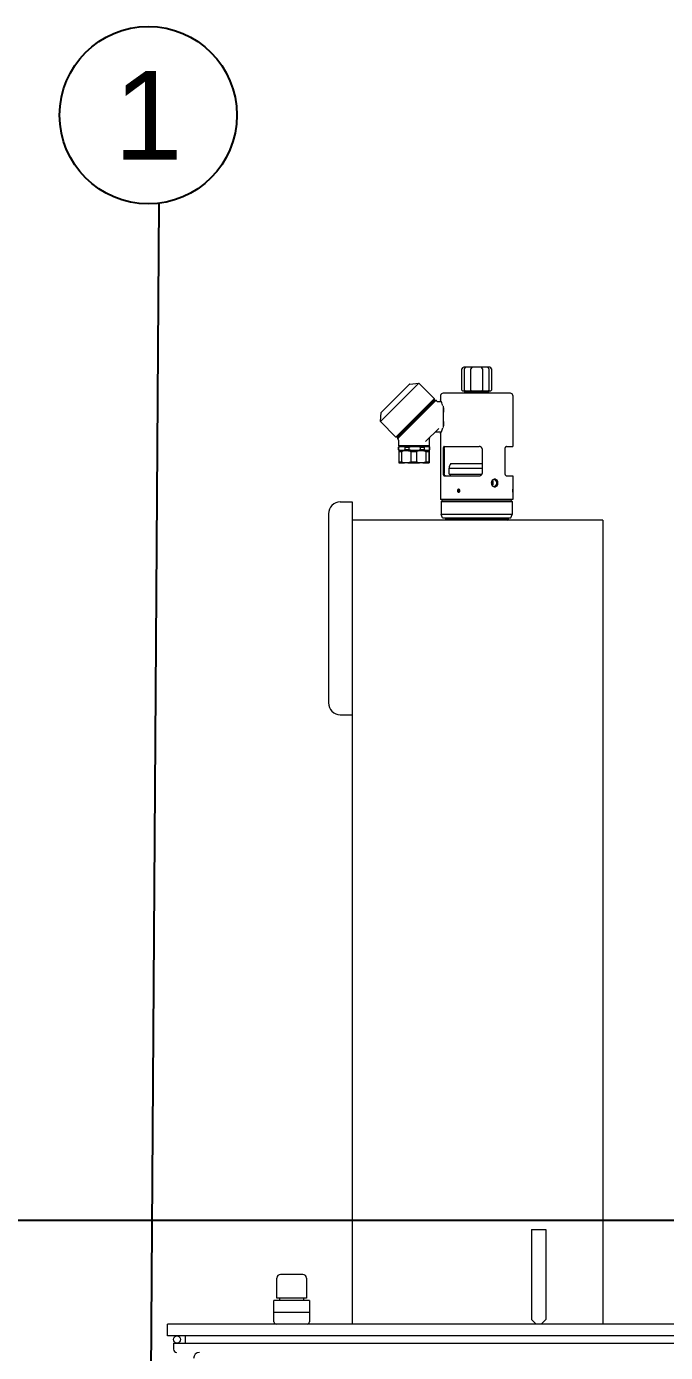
# Model space of a CAD drawing. Header units: millimetres. Extents: x 51507 to 66627, y -17810 to -7118.
# Drawn here: x 60258 to 60799, y -9252 to -8130 of the extents above; entities that cross this region are included whole.
import ezdxf
from ezdxf.enums import TextEntityAlignment as Align

# ---------------------------------------------------------------- set-up
doc = ezdxf.new("R2010")
doc.units = ezdxf.units.MM
doc.header["$LTSCALE"] = 10
doc.layers.get('Defpoints').update_dxf_attribs({"lineweight": 25})
doc.layers.add('2', color=3, linetype='Continuous', lineweight=25)
doc.layers.add('粗实线', color=4, linetype='Continuous', lineweight=18)
doc.styles.get("Standard").update_dxf_attribs({"font": ''})
doc.styles.get('Standard').set_extended_font_data('arial')

msp = doc.modelspace()

# ---------------------------------------------------------------- linework, layer by layer
at = {"layer": '2'}
msp.add_line((60370.114, -8279.888), (60363.196, -9270.898), dxfattribs=at)
msp.add_circle((60361.1, -8205.431), 75, dxfattribs=at)
at = {"layer": 'Defpoints'}
msp.add_line((51507.409, -9140.11), (66627.409, -9140.11), dxfattribs=at)
at = {"layer": '粗实线'}
for p, q in [((60626.456, -8438.112), (60626.456, -8420.112)), ((60629.597, -8418.612), (60627.956, -8418.612)), ((60628.557, -8438.112), (60628.557, -8420.112)), ((60630.057, -8418.612), (60629.597, -8418.612)), ((60630.95, -8418.612), (60630.057, -8418.612)), ((60632.342, -8418.612), (60630.95, -8418.612)), ((60634.514, -8418.612), (60632.342, -8418.612)), ((60634.057, -8438.112), (60634.057, -8420.112)), ((60635.557, -8418.612), (60634.514, -8418.612)), ((60637.331, -8418.612), (60635.557, -8418.612)), ((60637.614, -8418.612), (60637.331, -8418.612)), ((60640.298, -8418.612), (60637.614, -8418.612)), ((60640.581, -8418.612), (60640.298, -8418.612)), ((60642.355, -8418.612), (60640.581, -8418.612)), ((60643.398, -8418.612), (60642.355, -8418.612)), ((60645.57, -8418.612), (60643.398, -8418.612)), ((60643.855, -8420.112), (60643.855, -8438.112)), ((60646.962, -8418.612), (60645.57, -8418.612)), ((60647.855, -8418.612), (60646.962, -8418.612)), ((60648.315, -8418.612), (60647.855, -8418.612)), ((60649.956, -8418.612), (60648.315, -8418.612)), ((60649.355, -8420.112), (60649.355, -8438.112)), ((60651.456, -8420.112), (60651.456, -8438.112)), ((60589.936, -8432.246), (60557.5, -8464.683)), ((60582.182, -8432.93), (60558.207, -8456.904)), ((60582.249, -8432.863), (60582.182, -8432.93)), ((60582.249, -8432.863), (60590.027, -8432.156)), ((60590.027, -8432.156), (60589.936, -8432.246)), ((60590.027, -8432.156), (60603.108, -8445.237)), ((60603.018, -8445.328), (60570.581, -8477.764)), ((60571.289, -8477.764), (60603.02, -8446.033)), ((60603.108, -8445.237), (60603.018, -8445.328)), ((60603.02, -8446.033), (60603.108, -8445.944)), ((60603.108, -8445.237), (60603.108, -8445.944)), ((60608.456, -8442.612), (60608.456, -8446.362)), ((60667.456, -8440.612), (60610.456, -8440.612)), ((60626.956, -8438.612), (60627.791, -8438.612)), ((60627.791, -8438.612), (60628.611, -8438.612)), ((60628.611, -8438.612), (60629.057, -8438.612)), ((60628.956, -8439.312), (60629.156, -8439.112)), ((60628.956, -8440.412), (60628.956, -8439.312)), ((60628.956, -8439.312), (60628.993, -8439.312)), ((60629.156, -8440.612), (60628.956, -8440.412)), ((60628.993, -8440.412), (60628.956, -8440.412)), ((60628.993, -8439.312), (60648.956, -8439.312)), ((60648.956, -8440.412), (60628.993, -8440.412)), ((60629.057, -8438.612), (60630.503, -8438.612)), ((60629.193, -8439.112), (60629.156, -8439.112)), ((60648.756, -8439.112), (60629.193, -8439.112)), ((60629.956, -8439.112), (60629.956, -8438.612)), ((60630.503, -8438.612), (60630.95, -8438.612)), ((60630.95, -8438.612), (60631.646, -8438.612)), ((60631.646, -8438.612), (60634.046, -8438.612)), ((60634.046, -8438.612), (60634.557, -8438.612)), ((60634.557, -8438.612), (60636.444, -8438.612)), ((60636.444, -8438.612), (60637.331, -8438.612)), ((60637.331, -8438.612), (60637.472, -8438.612)), ((60637.472, -8438.612), (60640.439, -8438.612)), ((60640.439, -8438.612), (60640.581, -8438.612)), ((60640.581, -8438.612), (60641.468, -8438.612)), ((60641.468, -8438.612), (60643.355, -8438.612)), ((60643.355, -8438.612), (60643.865, -8438.612)), ((60643.865, -8438.612), (60646.266, -8438.612)), ((60646.266, -8438.612), (60646.962, -8438.612)), ((60646.962, -8438.612), (60647.409, -8438.612)), ((60647.409, -8438.612), (60648.855, -8438.612)), ((60647.956, -8438.612), (60647.956, -8439.112)), ((60648.756, -8439.112), (60648.956, -8439.312)), ((60648.956, -8440.412), (60648.756, -8440.612)), ((60648.855, -8438.612), (60649.3, -8438.612)), ((60648.956, -8439.312), (60648.956, -8440.412)), ((60649.3, -8438.612), (60650.121, -8438.612)), ((60650.121, -8438.612), (60650.956, -8438.612)), ((60669.456, -8442.612), (60669.456, -8485.612)), ((60557.5, -8464.683), (60558.207, -8456.904)), ((60571.996, -8479.178), (60604.523, -8446.651)), ((60603.816, -8446.651), (60571.996, -8478.471)), ((60601.694, -8447.358), (60602.401, -8448.066)), ((60603.816, -8446.651), (60604.523, -8446.651)), ((60605.19, -8447.319), (60604.523, -8446.651)), ((60605.897, -8447.612), (60608.893, -8447.612)), ((60610.456, -8451.693), (60610.456, -8460.612)), ((60610.958, -8457.248), (60610.953, -8457.139)), ((60610.956, -8464.472), (60610.956, -8456.751)), ((60570.581, -8477.764), (60557.5, -8464.683)), ((60610.456, -8460.612), (60610.456, -8469.53)), ((60610.952, -8464.08), (60610.958, -8463.975)), ((60571.289, -8477.764), (60570.581, -8477.764)), ((60571.996, -8478.471), (60571.996, -8479.178)), ((60572.663, -8479.846), (60571.996, -8479.178)), ((60572.703, -8476.35), (60573.41, -8477.057)), ((60595.774, -8481.563), (60606.907, -8470.429)), ((60598.956, -8485.112), (60598.956, -8478.795)), ((60608.893, -8473.612), (60604.14, -8473.612)), ((60608.456, -8474.862), (60608.456, -8513.362)), ((60572.806, -8486.212), (60573.306, -8485.712)), ((60572.806, -8488.512), (60572.806, -8486.212)), ((60572.806, -8486.212), (60573.085, -8486.212)), ((60573.306, -8489.012), (60572.806, -8488.512)), ((60573.085, -8488.512), (60572.806, -8488.512)), ((60572.956, -8485.112), (60572.956, -8480.553)), ((60598.956, -8485.112), (60572.956, -8485.112)), ((60573.456, -8485.612), (60572.956, -8485.112)), ((60573.085, -8488.512), (60573.085, -8486.212)), ((60573.124, -8489.812), (60575.384, -8489.812)), ((60573.124, -8489.812), (60573.124, -8498.912)), ((60577.92, -8489.112), (60573.214, -8489.112)), ((60573.974, -8485.712), (60573.306, -8485.712)), ((60573.306, -8489.012), (60573.974, -8489.012)), ((60573.456, -8485.612), (60598.456, -8485.612)), ((60573.974, -8485.712), (60577.427, -8485.712)), ((60573.974, -8489.012), (60577.427, -8489.012)), ((60574.256, -8489.112), (60574.256, -8489.012)), ((60575.384, -8489.812), (60575.384, -8498.912)), ((60575.956, -8485.712), (60575.956, -8485.612)), ((60583.479, -8485.712), (60577.427, -8485.712)), ((60577.427, -8489.012), (60583.479, -8489.012)), ((60580.637, -8489.112), (60577.92, -8489.112)), ((60578.316, -8486.212), (60581.857, -8486.212)), ((60578.316, -8488.512), (60578.316, -8486.212)), ((60581.857, -8488.512), (60578.316, -8488.512)), ((60590.566, -8489.112), (60580.637, -8489.112)), ((60581.857, -8488.512), (60581.857, -8486.212)), ((60583.173, -8489.812), (60587.941, -8489.812)), ((60583.173, -8489.812), (60583.173, -8498.912)), ((60583.479, -8485.712), (60589.782, -8485.712)), ((60583.479, -8489.012), (60589.782, -8489.012)), ((60587.941, -8489.812), (60587.941, -8498.912)), ((60595.461, -8485.712), (60589.782, -8485.712)), ((60589.782, -8489.012), (60595.461, -8489.012)), ((60593.379, -8489.112), (60590.566, -8489.112)), ((60591.405, -8488.512), (60591.405, -8486.212)), ((60591.405, -8486.212), (60594.727, -8486.212)), ((60594.727, -8488.512), (60591.405, -8488.512)), ((60598.602, -8489.112), (60593.379, -8489.112)), ((60594.727, -8488.512), (60594.727, -8486.212)), ((60595.461, -8485.712), (60598.311, -8485.712)), ((60595.461, -8489.012), (60598.311, -8489.012)), ((60595.956, -8485.612), (60595.956, -8485.712)), ((60596.004, -8489.812), (60596.004, -8498.912)), ((60596.004, -8489.812), (60598.513, -8489.812)), ((60597.656, -8489.012), (60597.656, -8489.112)), ((60598.606, -8485.712), (60598.311, -8485.712)), ((60598.311, -8489.012), (60598.606, -8489.012)), ((60598.456, -8485.612), (60598.956, -8485.112)), ((60598.513, -8489.812), (60598.513, -8498.912)), ((60598.698, -8489.112), (60598.602, -8489.112)), ((60598.606, -8485.712), (60599.106, -8486.212)), ((60599.106, -8488.512), (60598.606, -8489.012)), ((60598.788, -8489.812), (60598.788, -8498.912)), ((60599.045, -8488.512), (60599.045, -8486.212)), ((60599.045, -8486.212), (60599.106, -8486.212)), ((60599.106, -8488.512), (60599.045, -8488.512)), ((60599.106, -8486.212), (60599.106, -8488.512)), ((60610.572, -8487.612), (60610.572, -8508.612)), ((60611.547, -8487.612), (60611.547, -8508.612)), ((60611.572, -8485.612), (60641.017, -8485.612)), ((60643.481, -8487.612), (60643.481, -8508.612)), ((60662.815, -8487.612), (60662.815, -8508.612)), ((60664.279, -8485.612), (60669.456, -8485.612)), ((60575.384, -8498.912), (60573.124, -8498.912)), ((60573.214, -8499.612), (60577.92, -8499.612)), ((60580.637, -8499.612), (60577.92, -8499.612)), ((60580.637, -8499.612), (60590.566, -8499.612)), ((60587.941, -8498.912), (60583.173, -8498.912)), ((60593.379, -8499.612), (60590.566, -8499.612)), ((60593.379, -8499.612), (60598.602, -8499.612)), ((60598.513, -8498.912), (60596.004, -8498.912)), ((60598.698, -8499.612), (60598.602, -8499.612)), ((60616.956, -8500.112), (60638.956, -8500.112)), ((60638.956, -8500.112), (60643.481, -8500.112)), ((60611.572, -8510.612), (60641.017, -8510.612)), ((60615.606, -8509.112), (60615.606, -8504.112)), ((60615.606, -8504.112), (60638.956, -8504.112)), ((60615.606, -8509.112), (60638.956, -8509.112)), ((60616.706, -8510.612), (60616.706, -8509.112)), ((60638.956, -8504.112), (60643.481, -8504.112)), ((60638.956, -8509.112), (60643.41, -8509.112)), ((60664.279, -8510.612), (60669.456, -8510.612)), ((60669.456, -8510.612), (60669.456, -8521.862)), ((60608.456, -8519.862), (60608.456, -8530.612)), ((60651.304, -8516.612), (60653.016, -8516.612)), ((60656.294, -8516.608), (60656.265, -8516.262)), ((60669.456, -8524.362), (60669.456, -8530.612)), ((60523.561, -8532.634), (60533.561, -8532.634)), ((60533.561, -8532.634), (60533.561, -8548.112)), ((60669.456, -8530.612), (60608.456, -8530.612)), ((60609.956, -8531.112), (60608.956, -8532.112)), ((60608.956, -8532.112), (60668.956, -8532.112)), ((60608.956, -8532.112), (60608.956, -8543.112)), ((60667.956, -8531.112), (60609.956, -8531.112)), ((60610.706, -8531.112), (60610.206, -8530.612)), ((60667.706, -8530.612), (60667.206, -8531.112)), ((60667.956, -8531.112), (60668.956, -8532.112)), ((60668.956, -8532.112), (60668.956, -8543.112)), ((60513.561, -8542.634), (60513.561, -8702.634)), ((60668.956, -8543.112), (60608.956, -8543.112)), ((60610.048, -8546.112), (60608.956, -8543.112)), ((60610.048, -8546.112), (60667.864, -8546.112)), ((60612.456, -8546.112), (60612.456, -8547.112)), ((60665.456, -8547.112), (60612.456, -8547.112)), ((60613.456, -8548.112), (60612.456, -8547.112)), ((60664.456, -8548.112), (60665.456, -8547.112)), ((60665.456, -8546.112), (60665.456, -8547.112)), ((60667.864, -8546.112), (60668.956, -8543.112)), ((60533.561, -8548.112), (60533.561, -9228.112)), ((60745.561, -8548.112), (60533.561, -8548.112)), ((60745.561, -8548.112), (60745.561, -9228.112)), ((60523.561, -8712.634), (60533.561, -8712.634)), ((60685.409, -9148.112), (60697.409, -9148.112)), ((60685.409, -9148.112), (60685.409, -9183.112)), ((60697.409, -9148.112), (60697.409, -9183.112)), ((60482.409, -9186.112), (60472.909, -9186.112)), ((60491.909, -9186.112), (60482.409, -9186.112)), ((60685.409, -9183.112), (60685.409, -9224.112)), ((60697.409, -9183.112), (60697.409, -9224.112)), ((60469.909, -9206.112), (60469.909, -9189.112)), ((60494.909, -9189.112), (60494.909, -9206.112)), ((60467.409, -9218.112), (60467.409, -9208.112)), ((60482.409, -9208.112), (60467.409, -9208.112)), ((60482.409, -9206.112), (60469.909, -9206.112)), ((60472.409, -9208.112), (60472.409, -9206.112)), ((60494.909, -9206.112), (60482.409, -9206.112)), ((60497.409, -9208.112), (60482.409, -9208.112)), ((60492.409, -9206.112), (60492.409, -9208.112)), ((60497.409, -9208.112), (60497.409, -9218.112)), ((60467.409, -9226.112), (60467.409, -9218.112)), ((60467.409, -9218.112), (60497.409, -9218.112)), ((60467.409, -9218.112), (60482.409, -9218.112)), ((60482.409, -9218.112), (60497.409, -9218.112)), ((60497.409, -9218.112), (60497.409, -9226.112)), ((60377.409, -9238.112), (60377.409, -9228.112)), ((61357.409, -9228.112), (60377.409, -9228.112)), ((60689.409, -9228.112), (60685.409, -9224.112)), ((60697.409, -9224.112), (60693.409, -9228.112)), ((61357.409, -9238.112), (60377.409, -9238.112)), ((60392.409, -9238.112), (60392.409, -9244.112)), ((60382.409, -9244.112), (61352.409, -9244.112)), ((60382.409, -9244.112), (60382.409, -9249.442))]:
    msp.add_line(p, q, dxfattribs=at)
msp.add_circle((60385.409, -9241.112), 3, dxfattribs=at)
for centre, radius, start, end in [((60627.956, -8420.112), 1.5, 90, 180), ((60630.057, -8420.112), 1.5, 90, 180), ((60635.557, -8420.112), 1.5, 90, 180), ((60642.355, -8420.112), 1.5, 0, 90), ((60647.855, -8420.112), 1.5, 0, 90), ((60649.956, -8420.112), 1.5, 360, 90), ((60610.456, -8442.612), 2, 90, 180), ((60626.956, -8438.112), 0.5, 180, 270), ((60629.057, -8438.112), 0.5, 180, 270), ((60634.557, -8438.112), 0.5, 180, 270), ((60643.355, -8438.112), 0.5, 270, 0), ((60648.855, -8438.112), 0.5, 270, 0), ((60650.956, -8438.112), 0.5, 270, 360), ((60667.456, -8442.612), 2, 0, 90), ((60599.956, -8478.795), 1, 135, 180), ((60604.14, -8474.612), 1, 90, 135), ((60623.592, -8504.579), 8, 146.051569, 176.649353), ((60649.715, -8516.663), 3.301, 317.712655, 0.89233), ((60649.715, -8516.56), 3.301, 359.109019, 42.2438), ((60523.561, -8542.634), 10, 90, 180), ((60523.561, -8702.634), 10, 180, 270), ((60472.909, -9189.112), 3, 90, 180), ((60491.909, -9189.112), 3, 0, 90), ((60469.409, -9226.112), 2, 180, 270), ((60495.409, -9226.112), 2, 270, 0), ((60385.079, -9249.442), 2.67, 180, 270), ((60404.409, -9257.112), 5, 90, 180)]:
    msp.add_arc(centre, radius, start, end, dxfattribs=at)
for points, knots in [([(60605.19, -8447.319), (60605.238, -8447.362), (60605.336, -8447.449), (60605.512, -8447.541), (60605.701, -8447.601), (60605.832, -8447.608), (60605.897, -8447.612)], [0, 0, 0, 0, 0.194316775, 0.392440442, 0.590564108, 0.784880884, 0.784880884, 0.784880884, 0.784880884]), ([(60608.632, -8447.066), (60608.579, -8446.95), (60608.478, -8446.726), (60608.463, -8446.48), (60608.456, -8446.362)], [0, 0, 0, 0, 0.378781714, 0.732606514, 0.732606514, 0.732606514, 0.732606514]), ([(60609.106, -8448.062), (60608.968, -8447.771), (60608.696, -8447.194), (60608.655, -8447.112), (60608.635, -8447.072)], [0, 0, 0, 0, 0.55362649, 1.09600717, 1.09600717, 1.09600717, 1.09600717]), ([(60610.208, -8451.311), (60610.083, -8450.819), (60609.71, -8449.346), (60609.335, -8448.548), (60609.085, -8448.017)], [0, 0, 0, 0, 1.16641334, 3.48793648, 3.48793648, 3.48793648, 3.48793648]), ([(60610.456, -8451.693), (60610.546, -8452.015), (60610.727, -8452.658), (60610.809, -8453.609), (60610.865, -8454.565), (60610.912, -8455.607), (60610.94, -8456.342), (60610.956, -8456.751)], [0, 0, 0, 0, 1.00966049, 2.01702819, 3.01429907, 3.94169284, 5.09789769, 5.09789769, 5.09789769, 5.09789769]), ([(60610.956, -8464.472), (60610.935, -8465.023), (60610.9, -8465.919), (60610.834, -8467.19), (60610.778, -8468.311), (60610.563, -8469.124), (60610.456, -8469.53)], [0, 0, 0, 0, 1.5625693, 2.5445912, 3.82055645, 5.09721681, 5.09721681, 5.09721681, 5.09721681]), ([(60572.956, -8480.553), (60572.952, -8480.488), (60572.945, -8480.357), (60572.885, -8480.168), (60572.794, -8479.992), (60572.706, -8479.894), (60572.663, -8479.846)], [0, 0, 0, 0, 0.194316776, 0.392440442, 0.590564108, 0.784880884, 0.784880884, 0.784880884, 0.784880884]), ([(60608.456, -8474.862), (60608.463, -8474.743), (60608.478, -8474.497), (60608.579, -8474.273), (60608.632, -8474.157)], [0, 0, 0, 0, 0.353824801, 0.732606514, 0.732606514, 0.732606514, 0.732606514]), ([(60608.635, -8474.15), (60608.655, -8474.111), (60608.695, -8474.031), (60608.967, -8473.455), (60609.106, -8473.161)], [0, 0, 0, 0, 0.53756658, 1.09518255, 1.09518255, 1.09518255, 1.09518255]), ([(60609.085, -8473.206), (60609.286, -8472.769), (60609.646, -8471.987), (60610.044, -8470.568), (60610.219, -8469.942)], [0, 0, 0, 0, 1.93248479, 3.46048851, 3.46048851, 3.46048851, 3.46048851]), ([(60573.085, -8486.212), (60573.249, -8486.107), (60573.542, -8485.92), (60573.842, -8485.775), (60573.974, -8485.712)], [0, 0, 0, 0, 0.57161631, 1.02081732, 1.02081732, 1.02081732, 1.02081732]), ([(60573.974, -8489.012), (60573.807, -8488.93), (60573.507, -8488.783), (60573.214, -8488.594), (60573.085, -8488.512)], [0, 0, 0, 0, 0.57160662, 1.02079877, 1.02079877, 1.02079877, 1.02079877]), ([(60573.214, -8489.112), (60573.197, -8489.202), (60573.166, -8489.363), (60573.137, -8489.674), (60573.124, -8489.812)], [0, 0, 0, 0, 0.39528001, 0.706047407, 0.706047407, 0.706047407, 0.706047407]), ([(60575.384, -8489.812), (60575.849, -8489.64), (60576.68, -8489.333), (60577.541, -8489.179), (60577.92, -8489.112)], [0, 0, 0, 0, 1.47574939, 2.63599441, 2.63599441, 2.63599441, 2.63599441]), ([(60577.427, -8485.712), (60577.595, -8485.793), (60577.894, -8485.94), (60578.187, -8486.129), (60578.316, -8486.212)], [0, 0, 0, 0, 0.57160662, 1.02079877, 1.02079877, 1.02079877, 1.02079877]), ([(60578.316, -8488.512), (60578.152, -8488.616), (60577.859, -8488.803), (60577.559, -8488.948), (60577.427, -8489.012)], [0, 0, 0, 0, 0.57161631, 1.02081732, 1.02081732, 1.02081732, 1.02081732]), ([(60580.637, -8489.112), (60581.118, -8489.202), (60581.978, -8489.363), (60582.808, -8489.674), (60583.173, -8489.812)], [0, 0, 0, 0, 1.47568692, 2.63586545, 2.63586545, 2.63586545, 2.63586545]), ([(60581.857, -8486.212), (60582.156, -8486.107), (60582.691, -8485.92), (60583.238, -8485.775), (60583.479, -8485.712)], [0, 0, 0, 0, 0.95122626, 1.69874133, 1.69874133, 1.69874133, 1.69874133]), ([(60583.479, -8489.012), (60583.173, -8488.93), (60582.626, -8488.783), (60582.092, -8488.594), (60581.857, -8488.512)], [0, 0, 0, 0, 0.95122118, 1.69873018, 1.69873018, 1.69873018, 1.69873018]), ([(60587.941, -8489.812), (60588.423, -8489.64), (60589.283, -8489.333), (60590.174, -8489.179), (60590.566, -8489.112)], [0, 0, 0, 0, 1.52405253, 2.72227382, 2.72227382, 2.72227382, 2.72227382]), ([(60589.782, -8485.712), (60590.088, -8485.793), (60590.635, -8485.94), (60591.17, -8486.129), (60591.405, -8486.212)], [0, 0, 0, 0, 0.95122118, 1.69873018, 1.69873018, 1.69873018, 1.69873018]), ([(60591.405, -8488.512), (60591.105, -8488.616), (60590.57, -8488.803), (60590.023, -8488.948), (60589.782, -8489.012)], [0, 0, 0, 0, 0.95122626, 1.69874132, 1.69874132, 1.69874132, 1.69874132]), ([(60593.379, -8489.112), (60593.878, -8489.202), (60594.768, -8489.363), (60595.627, -8489.674), (60596.004, -8489.812)], [0, 0, 0, 0, 1.52399301, 2.72214958, 2.72214958, 2.72214958, 2.72214958]), ([(60594.727, -8486.212), (60594.862, -8486.107), (60595.104, -8485.92), (60595.352, -8485.775), (60595.461, -8485.712)], [0, 0, 0, 0, 0.497781074, 0.888959142, 0.888959142, 0.888959142, 0.888959142]), ([(60595.461, -8489.012), (60595.322, -8488.93), (60595.075, -8488.783), (60594.833, -8488.594), (60594.727, -8488.512)], [0, 0, 0, 0, 0.497770048, 0.888938367, 0.888938367, 0.888938367, 0.888938367]), ([(60598.311, -8485.712), (60598.45, -8485.793), (60598.697, -8485.94), (60598.939, -8486.129), (60599.045, -8486.212)], [0, 0, 0, 0, 0.497770048, 0.888938367, 0.888938367, 0.888938367, 0.888938367]), ([(60599.045, -8488.512), (60598.909, -8488.616), (60598.668, -8488.803), (60598.42, -8488.948), (60598.311, -8489.012)], [0, 0, 0, 0, 0.497781074, 0.888959142, 0.888959142, 0.888959142, 0.888959142]), ([(60598.513, -8489.812), (60598.529, -8489.64), (60598.558, -8489.333), (60598.589, -8489.179), (60598.602, -8489.112)], [0, 0, 0, 0, 0.395293799, 0.706076689, 0.706076689, 0.706076689, 0.706076689]), ([(60598.698, -8489.112), (60598.715, -8489.202), (60598.745, -8489.363), (60598.775, -8489.674), (60598.788, -8489.812)], [0, 0, 0, 0, 0.39528001, 0.706047407, 0.706047407, 0.706047407, 0.706047407]), ([(60611.572, -8485.612), (60611.446, -8485.637), (60611.193, -8485.687), (60610.925, -8486.026), (60610.753, -8486.409), (60610.653, -8486.766), (60610.585, -8487.171), (60610.576, -8487.466), (60610.572, -8487.612)], [0, 0, 0, 0, 0.60380131, 1.20741176, 1.51900726, 1.81597392, 2.12577543, 2.42653575, 2.42653575, 2.42653575, 2.42653575]), ([(60611.547, -8487.612), (60611.551, -8487.462), (60611.56, -8487.164), (60611.625, -8486.753), (60611.719, -8486.4), (60611.879, -8486.019), (60612.128, -8485.687), (60612.367, -8485.637), (60612.486, -8485.612)], [0, 0, 0, 0, 0.29859903, 0.59839473, 0.89837342, 1.19674862, 1.79205549, 2.39010238, 2.39010238, 2.39010238, 2.39010238]), ([(60643.481, -8487.612), (60643.469, -8487.465), (60643.445, -8487.172), (60643.262, -8486.765), (60642.999, -8486.411), (60642.558, -8486.026), (60641.893, -8485.688), (60641.309, -8485.637), (60641.017, -8485.612)], [0, 0, 0, 0, 0.4373483, 0.87641818, 1.3159482, 1.75497029, 2.63037847, 3.50466071, 3.50466071, 3.50466071, 3.50466071]), ([(60664.279, -8485.612), (60664.114, -8485.637), (60663.784, -8485.687), (60663.385, -8486.026), (60663.116, -8486.409), (60662.952, -8486.766), (60662.837, -8487.171), (60662.822, -8487.466), (60662.815, -8487.612)], [0, 0, 0, 0, 0.67559668, 1.35097982, 1.69962578, 2.03190344, 2.3785421, 2.71506451, 2.71506451, 2.71506451, 2.71506451]), ([(60573.124, -8498.912), (60573.141, -8499.083), (60573.17, -8499.39), (60573.2, -8499.544), (60573.214, -8499.612)], [0, 0, 0, 0, 0.395293799, 0.706076689, 0.706076689, 0.706076689, 0.706076689]), ([(60577.92, -8499.612), (60577.438, -8499.521), (60576.578, -8499.36), (60575.749, -8499.049), (60575.384, -8498.912)], [0, 0, 0, 0, 1.47568692, 2.63586545, 2.63586545, 2.63586545, 2.63586545]), ([(60583.173, -8498.912), (60582.707, -8499.083), (60581.876, -8499.39), (60581.016, -8499.544), (60580.637, -8499.612)], [0, 0, 0, 0, 1.47574939, 2.63599441, 2.63599441, 2.63599441, 2.63599441]), ([(60590.566, -8499.612), (60590.068, -8499.521), (60589.177, -8499.36), (60588.319, -8499.049), (60587.941, -8498.912)], [0, 0, 0, 0, 1.52399301, 2.72214958, 2.72214958, 2.72214958, 2.72214958]), ([(60596.004, -8498.912), (60595.523, -8499.083), (60594.662, -8499.39), (60593.771, -8499.544), (60593.379, -8499.612)], [0, 0, 0, 0, 1.52405253, 2.72227382, 2.72227382, 2.72227382, 2.72227382]), ([(60598.602, -8499.612), (60598.585, -8499.521), (60598.555, -8499.36), (60598.526, -8499.049), (60598.513, -8498.912)], [0, 0, 0, 0, 0.39528001, 0.706047407, 0.706047407, 0.706047407, 0.706047407]), ([(60598.788, -8498.912), (60598.771, -8499.083), (60598.742, -8499.39), (60598.711, -8499.544), (60598.698, -8499.612)], [0, 0, 0, 0, 0.395293799, 0.706076689, 0.706076689, 0.706076689, 0.706076689]), ([(60608.456, -8519.862), (60608.461, -8519.812), (60608.472, -8519.714), (60608.543, -8518.963), (60608.61, -8517.89), (60608.639, -8516.612), (60608.61, -8515.334), (60608.543, -8514.26), (60608.472, -8513.508), (60608.461, -8513.41), (60608.456, -8513.362)], [0, 0, 0, 0, 0.81455486, 1.62846311, 2.44196947, 3.25538223, 4.06922734, 4.88390041, 5.6984759, 6.51225385, 6.51225385, 6.51225385, 6.51225385]), ([(60610.572, -8508.612), (60610.576, -8508.758), (60610.585, -8509.051), (60610.653, -8509.458), (60610.753, -8509.812), (60610.924, -8510.197), (60611.192, -8510.535), (60611.445, -8510.586), (60611.572, -8510.612)], [0, 0, 0, 0, 0.30279774, 0.60678741, 0.91109566, 1.21505224, 1.82114037, 2.42644897, 2.42644897, 2.42644897, 2.42644897]), ([(60612.486, -8510.612), (60612.367, -8510.587), (60612.129, -8510.537), (60611.879, -8510.204), (60611.719, -8509.824), (60611.625, -8509.47), (60611.56, -8509.062), (60611.551, -8508.762), (60611.547, -8508.612)], [0, 0, 0, 0, 0.59530644, 1.18958793, 1.49748995, 1.78895867, 2.08874103, 2.39017822, 2.39017822, 2.39017822, 2.39017822]), ([(60641.017, -8510.612), (60641.308, -8510.586), (60641.89, -8510.536), (60642.557, -8510.197), (60642.998, -8509.814), (60643.262, -8509.457), (60643.446, -8509.052), (60643.469, -8508.757), (60643.481, -8508.612)], [0, 0, 0, 0, 0.87214894, 1.7440222, 2.1941002, 2.62304785, 3.07053457, 3.5049619, 3.5049619, 3.5049619, 3.5049619]), ([(60656.934, -8516.612), (60656.894, -8516.186), (60656.815, -8515.336), (60656.201, -8514.255), (60655.306, -8513.532), (60654.213, -8513.277), (60653.091, -8513.53), (60652.128, -8514.252), (60651.44, -8515.333), (60651.35, -8516.185), (60651.304, -8516.612)], [0, 0, 0, 0, 1.18888981, 2.37790728, 3.56732908, 4.75765297, 5.94820827, 7.13778328, 8.32672904, 9.51981077, 9.51981077, 9.51981077, 9.51981077]), ([(60653.105, -8513.512), (60653.454, -8513.558), (60654.151, -8513.651), (60654.993, -8514.367), (60655.57, -8515.389), (60655.644, -8516.202), (60655.682, -8516.608)], [0, 0, 0, 0, 1.11612387, 2.23339576, 3.35027806, 4.4665906, 4.4665906, 4.4665906, 4.4665906]), ([(60656.179, -8516.612), (60656.14, -8516.185), (60656.061, -8515.333), (60655.446, -8514.267), (60654.666, -8513.577), (60654.065, -8513.484), (60653.827, -8513.448)], [0, 0, 0, 0, 1.18156565, 2.36328015, 3.54539436, 4.31823523, 4.31823523, 4.31823523, 4.31823523]), ([(60662.815, -8508.612), (60662.822, -8508.758), (60662.837, -8509.051), (60662.952, -8509.458), (60663.115, -8509.812), (60663.385, -8510.197), (60663.783, -8510.535), (60664.114, -8510.586), (60664.279, -8510.612)], [0, 0, 0, 0, 0.33879475, 0.67892314, 1.01940798, 1.35949934, 2.03764007, 2.71490859, 2.71490859, 2.71490859, 2.71490859]), ([(60624.801, -8523.112), (60624.785, -8522.948), (60624.751, -8522.621), (60624.496, -8522.205), (60624.134, -8521.927), (60623.706, -8521.829), (60623.282, -8521.926), (60622.929, -8522.204), (60622.684, -8522.62), (60622.652, -8522.947), (60622.636, -8523.112)], [0, 0, 0, 0, 0.45724605, 0.91447419, 1.37186386, 1.82961048, 2.28752901, 2.74503419, 3.20229575, 3.66113153, 3.66113153, 3.66113153, 3.66113153]), ([(60622.636, -8523.112), (60622.652, -8523.275), (60622.684, -8523.603), (60622.929, -8524.018), (60623.282, -8524.296), (60623.705, -8524.394), (60624.132, -8524.297), (60624.495, -8524.019), (60624.751, -8523.602), (60624.785, -8523.275), (60624.801, -8523.112)], [0, 0, 0, 0, 0.45794407, 0.91549204, 1.3728336, 1.83015917, 2.28767666, 2.74558772, 3.20357315, 3.66113677, 3.66113677, 3.66113677, 3.66113677]), ([(60624.074, -8521.946), (60624.013, -8521.976), (60623.874, -8522.045), (60623.69, -8522.22), (60623.54, -8522.444), (60623.417, -8522.741), (60623.398, -8522.97), (60623.387, -8523.112)], [0, 0, 0, 0, 0.21892084, 0.49910293, 0.77983747, 1.02875667, 1.42955787, 1.42955787, 1.42955787, 1.42955787]), ([(60623.387, -8523.112), (60623.398, -8523.253), (60623.417, -8523.482), (60623.54, -8523.779), (60623.69, -8524.003), (60623.874, -8524.178), (60624.013, -8524.247), (60624.074, -8524.277)], [0, 0, 0, 0, 0.40064209, 0.64936355, 0.92982246, 1.20986538, 1.42985919, 1.42985919, 1.42985919, 1.42985919]), ([(60651.304, -8516.612), (60651.35, -8517.037), (60651.44, -8517.889), (60652.127, -8518.97), (60653.089, -8519.692), (60654.21, -8519.946), (60655.303, -8519.692), (60656.199, -8518.97), (60656.815, -8517.889), (60656.894, -8517.037), (60656.934, -8516.612)], [0, 0, 0, 0, 1.19074286, 2.38054182, 3.56975175, 4.75882682, 5.94853255, 7.13944741, 8.33022241, 9.5198291, 9.5198291, 9.5198291, 9.5198291]), ([(60655.682, -8516.612), (60655.644, -8517.02), (60655.57, -8517.835), (60654.991, -8518.857), (60654.15, -8519.572), (60653.453, -8519.665), (60653.105, -8519.711)], [0, 0, 0, 0, 1.12132519, 2.23917508, 3.35513171, 4.47000126, 4.47000126, 4.47000126, 4.47000126]), ([(60653.826, -8519.775), (60654.063, -8519.739), (60654.664, -8519.648), (60655.445, -8518.957), (60656.061, -8517.892), (60656.14, -8517.038), (60656.179, -8516.612)], [0, 0, 0, 0, 0.77009609, 1.9537054, 3.13713395, 4.31939346, 4.31939346, 4.31939346, 4.31939346]), ([(60654.214, -8519.901), (60654.308, -8519.883), (60654.791, -8519.792), (60655.495, -8519.123), (60656.037, -8518.18), (60656.262, -8517.297), (60656.283, -8516.837), (60656.294, -8516.608)], [0, 0, 0, 0, 0.30957166, 1.60263696, 2.88839172, 3.53529806, 4.18059616, 4.18059616, 4.18059616, 4.18059616]), ([(60655.682, -8516.608), (60655.682, -8516.609), (60655.682, -8516.61), (60655.682, -8516.611), (60655.682, -8516.612)], [0, 0, 0, 0, 0.00192439355, 0.00343653251, 0.00343653251, 0.00343653251, 0.00343653251]), ([(60669.456, -8521.862), (60669.455, -8521.88), (60669.453, -8521.918), (60669.443, -8522.207), (60669.433, -8522.62), (60669.429, -8523.111), (60669.433, -8523.603), (60669.443, -8524.016), (60669.453, -8524.305), (60669.455, -8524.343), (60669.456, -8524.362)], [0, 0, 0, 0, 0.3127932, 0.62531584, 0.9376975, 1.25006823, 1.56257006, 1.87534071, 2.18816215, 2.50069549, 2.50069549, 2.50069549, 2.50069549]), ([(60669.456, -8524.362), (60669.455, -8524.343), (60669.453, -8524.305), (60669.443, -8524.017), (60669.433, -8523.604), (60669.429, -8523.113), (60669.433, -8522.621), (60669.443, -8522.208), (60669.453, -8521.918), (60669.455, -8521.88), (60669.456, -8521.862)], [0, 0, 0, 0, 0.31231687, 0.6246215, 0.93703647, 1.24969524, 1.56247144, 1.87496531, 2.18729277, 2.50069549, 2.50069549, 2.50069549, 2.50069549])]:
    msp.add_open_spline(points, degree=3, knots=knots, dxfattribs=at)

# ---------------------------------------------------------------- texts
at = {"layer": '2'}
msp.add_text('1', height=75, dxfattribs=at).set_placement((60361.1, -8205.431), align=Align.MIDDLE_CENTER)

doc.saveas('drawing.dxf')
